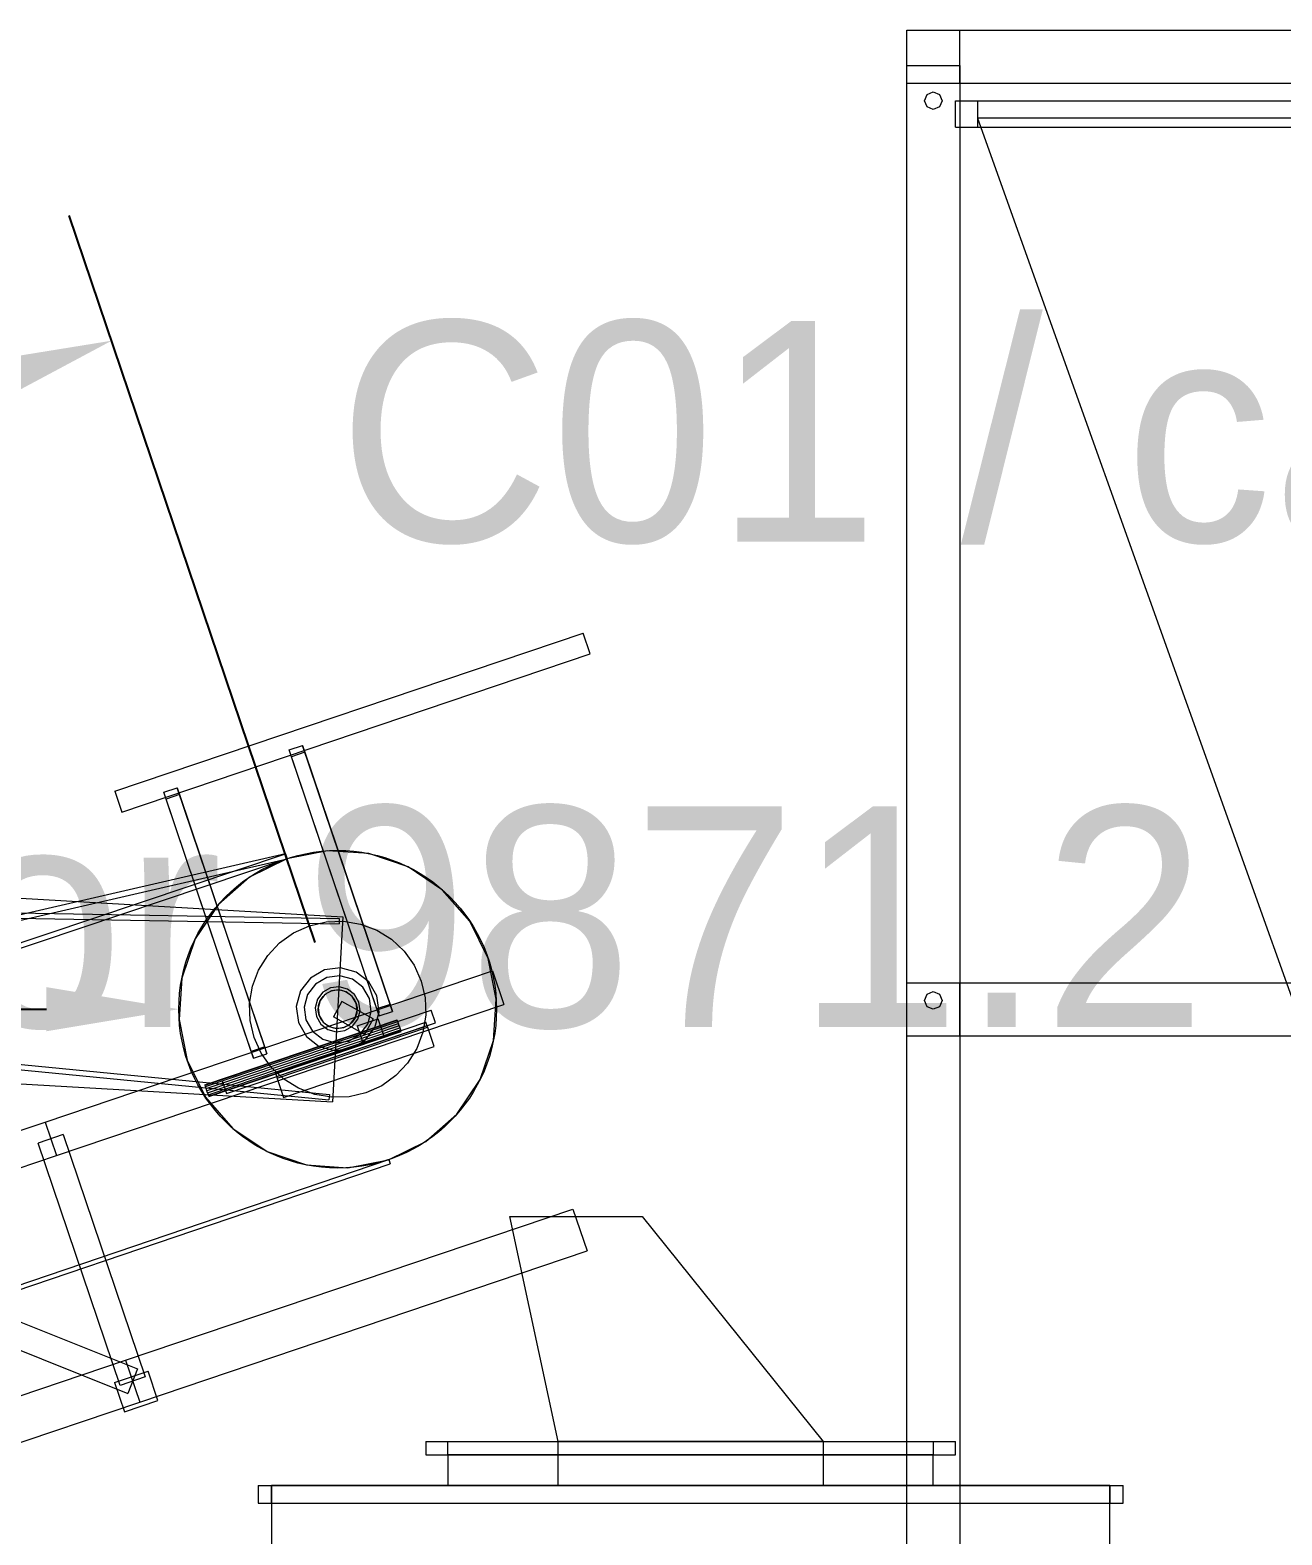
# Model space of a CAD drawing. Header units: millimetres. Extents: x -191664 to 191490, y -197311 to 10263.
# Drawn here: x 10596 to 12015, y 2894 to 4600 of the extents above; entities that cross this region are included whole.
import ezdxf

# ---------------------------------------------------------------- set-up
doc = ezdxf.new("R2010")
doc.units = ezdxf.units.MM
for name, color, linetype, lineweight in [('COTAS_O', 1, 'Continuous', 0), ('COTAS_P', 1, 'Continuous', 0), ('lateral_adapter-mix', 7, 'Continuous', 0), ('lateral_C01', 7, 'Continuous', 0), ('lateral_C01-mix', 7, 'Continuous', 0), ('lateral_dosificador', 7, 'Continuous', 0), ('lateral_mezcladora', 7, 'Continuous', 0), ('TAMBORES_O', 3, 'Continuous', 0), ('TEXTOS', 4, 'Continuous', 0)]:
    doc.layers.add(name, color=color, linetype=linetype, lineweight=lineweight)
doc.dimstyles.new('PLANTA_100', dxfattribs={"dimtxt": 250, "dimasz": 150, "dimexe": 150, "dimexo": 80, "dimgap": 100, "dimtad": 1, "dimtih": 1, "dimtoh": 1, "dimdec": 1, "dimdsep": 46, "dimcen": 0.09, "dimclrd": 1, "dimclre": 1, "dimclrt": 1, "dimadec": 0, "dimazin": 0, "dimtfac": 1, "dimtdec": 4, "dimtofl": 0, "dimtmove": 0, "dimatfit": 3, "dimfxl": 1, "dimtolj": 1, "dimtzin": 0, "dimarcsym": 0})

# ---------------------------------------------------------------- blocks, each defined once
blk = doc.blocks.new('*D6')
at = {"layer": 'COTAS_P', "color": 1, "lineweight": -2, "transparency": 16777216}
for p, q in [((10918.9, 3565.8), (10640.4, 4390)), ((1835.3, 1255.9), (10546.3, 4199.9)), ((1923.7, 525.8), (1645.2, 1350))]:
    blk.add_line(p, q, dxfattribs=at)
at = {"layer": 'COTAS_P', "color": 1, "transparency": 16777216}
for points in [[(10538.3, 4223.6), (10554.3, 4176.2), (10688.4, 4247.9)], [(1827.3, 1279.6), (1843.3, 1232.2), (1693.2, 1207.9)]]:
    blk.add_solid(points, dxfattribs=at)
at = {"layer": 'Defpoints', "color": 0, "transparency": 16777216}
for p in [(10688.4, 4247.9), (10944.5, 3490.1), (1949.4, 450)]:
    blk.add_point(p, dxfattribs=at)
blk = doc.blocks.new('*D23')
at = {"layer": 'COTAS_O', "color": 1, "lineweight": -2, "transparency": 16777216}
for p, q in [((10464.5, 3490.1), (10614.5, 3490.1)), ((10944.4, 3490.1), (10944.6, 3490.1)), ((10944.5, 3490), (10944.5, 3490.1))]:
    blk.add_line(p, q, dxfattribs=at)
at = {"layer": 'COTAS_O', "color": 1, "transparency": 16777216}
blk.add_solid([(10614.5, 3515.1), (10614.5, 3465.1), (10764.5, 3490.1)], dxfattribs=at)
at = {"layer": 'Defpoints', "color": 0, "transparency": 16777216}
for p in [(10764.5, 3490.1), (11124.5, 3490.1)]:
    blk.add_point(p, dxfattribs=at)

msp = doc.modelspace()

# ---------------------------------------------------------------- linework, layer by layer
at = {"layer": 'lateral_adapter-mix', "color": 253, "true_color": 0x98adb8}
for p, q in [((11194.53, 3000), (11494.53, 3000)), ((11194.53, 2950), (11194.53, 3000)), ((11494.53, 3000), (11494.53, 2950)), ((11494.53, 2950), (11194.53, 2950))]:
    msp.add_line(p, q, dxfattribs=at)
at = {"layer": 'lateral_C01', "color": 9, "true_color": 0xb5c3c9}
for p, q in [((10692.1, 3737.25), (11222.62, 3916.54)), ((11230.62, 3892.86), (11222.62, 3916.54)), ((10700.1, 3713.56), (11230.62, 3892.86)), ((10692.1, 3737.25), (10700.1, 3713.56))]:
    msp.add_line(p, q, dxfattribs=at)
at = {"layer": 'lateral_C01', "color": 139, "true_color": 0x354b57}
for p, q in [((10889.51, 3784.03), (10904.67, 3789.15)), ((10904.67, 3789.15), (10907.3, 3781.36)), ((11003.92, 3495.47), (10904.67, 3789.15)), ((10892.14, 3776.23), (10889.51, 3784.03)), ((10988.76, 3490.35), (10889.51, 3784.03)), ((10907.3, 3781.36), (10892.14, 3776.23)), ((10991.4, 3482.55), (10892.14, 3776.23)), ((10907.3, 3781.36), (11006.56, 3487.67)), ((10747.41, 3736), (10762.56, 3741.13)), ((10750.04, 3728.21), (10747.41, 3736)), ((10846.66, 3442.32), (10747.41, 3736)), ((10762.56, 3741.13), (10765.2, 3733.33)), ((10861.82, 3447.45), (10762.56, 3741.13)), ((10765.2, 3733.33), (10750.04, 3728.21)), ((10849.29, 3434.53), (10750.04, 3728.21)), ((10765.2, 3733.33), (10864.45, 3439.65)), ((10613.02, 3362.18), (11119.86, 3533.48)), ((11119.86, 3533.48), (11132.66, 3495.58)), ((10949.43, 3498.77), (10939.63, 3481.34)), ((10984.61, 3479), (10949.43, 3498.77)), ((10625.83, 3324.29), (11132.66, 3495.58)), ((10974.81, 3461.56), (10939.63, 3481.34)), ((11003.92, 3495.47), (10988.76, 3490.35)), ((10988.76, 3490.35), (10991.4, 3482.55)), ((10991.4, 3482.55), (11006.56, 3487.67)), ((11006.56, 3487.67), (11003.92, 3495.47)), ((10873.99, 3417.66), (11044.52, 3475.29)), ((10875.92, 3411.98), (11046.44, 3469.61)), ((10966.74, 3471.17), (10990.43, 3479.18)), ((10966.74, 3471.17), (10973.15, 3452.23)), ((10984.61, 3479), (10974.81, 3461.56)), ((10996.83, 3460.23), (10990.43, 3479.18)), ((11046.44, 3469.61), (11044.52, 3475.29)), ((10861.82, 3447.45), (10846.66, 3442.32)), ((10864.45, 3439.65), (10861.82, 3447.45)), ((10973.15, 3452.23), (10996.83, 3460.23)), ((10846.66, 3442.32), (10849.29, 3434.53)), ((10849.29, 3434.53), (10864.45, 3439.65)), ((10873.99, 3417.66), (10875.92, 3411.98)), ((10290.92, 3253.32), (10613.02, 3362.18)), ((10613.02, 3362.18), (10625.83, 3324.29)), ((10633.63, 3348.04), (10605.21, 3338.43)), ((10633.63, 3348.04), (10726.48, 3073.3)), ((10698.06, 3063.7), (10605.21, 3338.43)), ((10303.72, 3215.43), (10625.83, 3324.29)), ((10704.27, 3092.19), (11211.11, 3263.48)), ((11211.11, 3263.48), (11227.11, 3216.11)), ((10302.89, 3248.31), (10717.84, 3082.43)), ((10291.75, 3220.45), (10706.71, 3054.57)), ((10720.28, 3044.82), (11227.11, 3216.11)), ((10382.17, 2983.33), (10704.27, 3092.19)), ((10704.27, 3092.19), (10720.28, 3044.82)), ((10691.72, 3066.84), (10729.62, 3079.64)), ((10726.48, 3073.3), (10698.06, 3063.7)), ((10717.84, 3082.43), (10706.71, 3054.57)), ((10740.83, 3046.48), (10729.62, 3079.64)), ((10691.72, 3066.84), (10702.93, 3033.68)), ((10398.18, 2935.96), (10720.28, 3044.82)), ((10702.93, 3033.68), (10740.83, 3046.48))]:
    msp.add_line(p, q, dxfattribs=at)
at = {"layer": 'lateral_C01', "color": 8, "true_color": 0x697a83}
for p, q in [((10933, 3669.69), (10886.9, 3660.58)), ((10979.88, 3666.55), (10933, 3669.69)), ((10886.9, 3660.58), (10844.73, 3639.85)), ((11024.36, 3651.39), (10979.88, 3666.55)), ((11063.39, 3625.23), (11024.36, 3651.39)), ((10844.73, 3639.85), (10809.36, 3608.92)), ((11094.33, 3589.86), (11063.39, 3625.23)), ((10809.36, 3608.92), (10783.2, 3569.88)), ((11115.05, 3547.69), (11094.33, 3589.86)), ((10783.2, 3569.88), (10768.03, 3525.41)), ((11124.16, 3501.59), (11115.05, 3547.69)), ((10768.03, 3525.41), (10764.9, 3478.52)), ((11121.02, 3454.7), (11124.16, 3501.59)), ((10764.9, 3478.52), (10774, 3432.42)), ((11105.86, 3410.23), (11121.02, 3454.7)), ((10774, 3432.42), (10794.73, 3390.25)), ((11079.7, 3371.19), (11105.86, 3410.23)), ((10794.73, 3390.25), (10825.67, 3354.88)), ((11044.33, 3340.26), (11079.7, 3371.19)), ((10825.67, 3354.88), (10864.7, 3328.73)), ((10864.7, 3328.73), (10909.18, 3313.56)), ((11002.16, 3319.53), (11044.33, 3340.26)), ((10909.18, 3313.56), (10956.06, 3310.43)), ((10956.06, 3310.43), (11002.16, 3319.53))]:
    msp.add_line(p, q, dxfattribs=at)
at = {"layer": 'lateral_C01', "color": 33, "true_color": 0xb6a256}
for p, q in [((9949.44, 3652.38), (10950.55, 3594.88)), ((10950.55, 3594.88), (10938.51, 3385.23)), ((9937.4, 3442.73), (10938.51, 3385.23))]:
    msp.add_line(p, q, dxfattribs=at)
at = {"layer": 'lateral_C01', "color": 139, "true_color": 0x345e4e}
for p, q in [((10885.28, 3666.37), (10194.79, 3506.93)), ((10196.7, 3501.24), (10887.19, 3660.68)), ((10216.71, 3441.68), (10885.28, 3666.37)), ((10887.19, 3660.68), (10218.62, 3436)), ((10885.28, 3666.37), (10887.19, 3660.68))]:
    msp.add_line(p, q, dxfattribs=at)
at = {"layer": 'lateral_C01', "color": 9, "true_color": 0xbac6cb}
for p, q in [((9944.42, 3604.54), (10946.22, 3587.04)), ((9944.52, 3610.54), (10946.33, 3593.04)), ((10894.64, 3576.72), (10912.51, 3584.79)), ((10912.51, 3584.79), (10931.61, 3589.22)), ((10931.61, 3589.22), (10951.2, 3589.83)), ((10946.33, 3593.04), (10946.22, 3587.04)), ((10951.2, 3589.83), (10970.54, 3586.61)), ((10970.54, 3586.61), (10988.88, 3579.68)), ((10865.27, 3551.04), (10878.69, 3565.33)), ((10878.69, 3565.33), (10894.64, 3576.72)), ((10988.88, 3579.68), (11005.51, 3569.31)), ((11005.51, 3569.31), (11019.8, 3555.89)), ((10854.9, 3534.4), (10865.27, 3551.04)), ((11019.8, 3555.89), (11031.2, 3539.94)), ((10847.97, 3516.07), (10854.9, 3534.4)), ((11031.2, 3539.94), (11039.26, 3522.07)), ((10844.75, 3496.73), (10847.97, 3516.07)), ((11039.26, 3522.07), (11043.69, 3502.98)), ((10922.96, 3494.38), (10924.81, 3499.81)), ((10924.81, 3499.81), (10928.01, 3504.58)), ((10928.01, 3504.58), (10932.33, 3508.36)), ((10932.33, 3508.36), (10937.48, 3510.9)), ((10937.48, 3510.9), (10943.12, 3512.01)), ((10943.12, 3512.01), (10948.85, 3511.63)), ((10948.85, 3511.63), (10954.29, 3509.77)), ((10954.29, 3509.77), (10959.06, 3506.58)), ((10959.06, 3506.58), (10962.84, 3502.25)), ((10962.84, 3502.25), (10965.37, 3497.1)), ((10965.37, 3497.1), (10966.48, 3491.47)), ((11043.69, 3502.98), (11044.31, 3483.38)), ((9937.3, 3484.85), (10934.53, 3387.54)), ((9937.88, 3490.82), (10935.11, 3393.51)), ((10845.37, 3477.14), (10844.75, 3496.73)), ((10922.57, 3488.65), (10922.96, 3494.38)), ((10923.69, 3483.01), (10922.57, 3488.65)), ((10926.22, 3477.86), (10923.69, 3483.01)), ((10964.25, 3480.3), (10961.05, 3475.53)), ((10966.1, 3485.73), (10964.25, 3480.3)), ((10966.48, 3491.47), (10966.1, 3485.73)), ((11044.31, 3483.38), (11041.09, 3464.04)), ((10849.79, 3458.04), (10845.37, 3477.14)), ((10930, 3473.53), (10926.22, 3477.86)), ((10934.77, 3470.34), (10930, 3473.53)), ((10940.21, 3468.48), (10934.77, 3470.34)), ((10945.94, 3468.1), (10940.21, 3468.48)), ((10951.57, 3469.21), (10945.94, 3468.1)), ((10956.73, 3471.75), (10951.57, 3469.21)), ((10961.05, 3475.53), (10956.73, 3471.75)), ((11041.09, 3464.04), (11034.16, 3445.71)), ((10857.86, 3440.17), (10849.79, 3458.04)), ((10869.26, 3424.22), (10857.86, 3440.17)), ((11023.78, 3429.07), (11010.36, 3414.78)), ((11034.16, 3445.71), (11023.78, 3429.07)), ((10883.55, 3410.8), (10869.26, 3424.22)), ((11010.36, 3414.78), (10994.41, 3403.39)), ((10900.18, 3400.43), (10883.55, 3410.8)), ((10918.52, 3393.5), (10900.18, 3400.43)), ((10976.55, 3395.32), (10957.45, 3390.89)), ((10994.41, 3403.39), (10976.55, 3395.32)), ((10937.85, 3390.28), (10918.52, 3393.5)), ((10935.11, 3393.51), (10934.53, 3387.54)), ((10957.45, 3390.89), (10937.85, 3390.28))]:
    msp.add_line(p, q, dxfattribs=at)
at = {"layer": 'lateral_C01', "color": 147, "true_color": 0x24748b}
for p, q in [((10929.48, 3534.58), (10913.59, 3525.43)), ((10947.67, 3536.95), (10929.48, 3534.58)), ((10965.37, 3532.18), (10947.67, 3536.95)), ((10979.91, 3521), (10965.37, 3532.18)), ((10913.59, 3525.43), (10902.4, 3510.9)), ((10989.05, 3505.1), (10979.91, 3521)), ((10902.4, 3510.9), (10897.63, 3493.19)), ((10991.42, 3486.92), (10989.05, 3505.1)), ((10897.63, 3493.19), (10900, 3475.01)), ((10986.65, 3469.21), (10991.42, 3486.92)), ((10900, 3475.01), (10909.15, 3459.11)), ((10975.47, 3454.68), (10986.65, 3469.21)), ((10909.15, 3459.11), (10923.68, 3447.93)), ((10923.68, 3447.93), (10941.39, 3443.16)), ((10959.58, 3445.53), (10975.47, 3454.68)), ((10941.39, 3443.16), (10959.58, 3445.53))]:
    msp.add_line(p, q, dxfattribs=at)
at = {"layer": 'lateral_C01', "color": 9, "true_color": 0xb8c2c5}
for p, q in [((10919.51, 3518.66), (10910.47, 3506.91)), ((10932.36, 3526.06), (10919.51, 3518.66)), ((10936.36, 3514.21), (10927.74, 3509.25)), ((10947.06, 3527.97), (10932.36, 3526.06)), ((10946.23, 3515.5), (10936.36, 3514.21)), ((10955.84, 3512.91), (10946.23, 3515.5)), ((10961.38, 3524.11), (10947.06, 3527.97)), ((10973.13, 3515.07), (10961.38, 3524.11)), ((10980.53, 3502.22), (10973.13, 3515.07)), ((10910.47, 3506.91), (10906.61, 3492.59)), ((10921.67, 3501.36), (10919.09, 3491.76)), ((10927.74, 3509.25), (10921.67, 3501.36)), ((10924.81, 3499.81), (10922.58, 3491.52)), ((10930.05, 3506.62), (10924.81, 3499.81)), ((10937.48, 3510.9), (10930.05, 3506.62)), ((10946, 3512.01), (10937.48, 3510.9)), ((10954.29, 3509.77), (10946, 3512.01)), ((10961.09, 3504.54), (10954.29, 3509.77)), ((10963.72, 3506.84), (10955.84, 3512.91)), ((10965.37, 3497.1), (10961.09, 3504.54)), ((10968.69, 3498.22), (10963.72, 3506.84)), ((10966.48, 3488.59), (10965.37, 3497.1)), ((10969.97, 3488.35), (10968.69, 3498.22)), ((10982.44, 3487.52), (10980.53, 3502.22)), ((10906.61, 3492.59), (10908.53, 3477.89)), ((10919.09, 3491.76), (10920.37, 3481.89)), ((10920.37, 3481.89), (10925.33, 3473.27)), ((10922.58, 3491.52), (10923.69, 3483.01)), ((10923.69, 3483.01), (10927.97, 3475.57)), ((10959.01, 3473.5), (10964.25, 3480.3)), ((10964.25, 3480.3), (10966.48, 3488.59)), ((10967.38, 3478.75), (10969.97, 3488.35)), ((10978.59, 3473.2), (10982.44, 3487.52)), ((10794.04, 3404.36), (11011.94, 3478)), ((10794.21, 3403.86), (11012.11, 3477.5)), ((10794.7, 3402.42), (11012.59, 3476.06)), ((10795.43, 3400.27), (11013.32, 3473.91)), ((11014.18, 3471.37), (10796.28, 3397.73)), ((10797.14, 3395.19), (11015.03, 3468.83)), ((10797.87, 3393.04), (11015.76, 3466.68)), ((10798.36, 3391.6), (11016.25, 3465.25)), ((10798.53, 3391.1), (11016.42, 3464.74)), ((10908.53, 3477.89), (10915.93, 3465.04)), ((10915.93, 3465.04), (10927.68, 3456)), ((10925.33, 3473.27), (10933.22, 3467.2)), ((10927.97, 3475.57), (10934.77, 3470.34)), ((10933.22, 3467.2), (10942.83, 3464.61)), ((10934.77, 3470.34), (10943.06, 3468.1)), ((10942.83, 3464.61), (10952.69, 3465.9)), ((10943.06, 3468.1), (10951.57, 3469.21)), ((10951.57, 3469.21), (10959.01, 3473.5)), ((10952.69, 3465.9), (10961.32, 3470.86)), ((10961.32, 3470.86), (10967.38, 3478.75)), ((10969.55, 3461.45), (10978.59, 3473.2)), ((11012.11, 3477.5), (11011.94, 3478)), ((11012.59, 3476.06), (11012.11, 3477.5)), ((11013.32, 3473.91), (11012.59, 3476.06)), ((11014.18, 3471.37), (11013.32, 3473.91)), ((11014.18, 3471.37), (11015.03, 3468.83)), ((11015.03, 3468.83), (11015.76, 3466.68)), ((11015.76, 3466.68), (11016.25, 3465.25)), ((11016.25, 3465.25), (11016.42, 3464.74)), ((10927.68, 3456), (10941.99, 3452.14)), ((10941.99, 3452.14), (10956.7, 3454.06)), ((10956.7, 3454.06), (10969.55, 3461.45)), ((10794.21, 3403.86), (10794.04, 3404.36)), ((10794.7, 3402.42), (10794.21, 3403.86)), ((10795.43, 3400.27), (10794.7, 3402.42)), ((10796.28, 3397.73), (10795.43, 3400.27)), ((10797.14, 3395.19), (10796.28, 3397.73)), ((10797.14, 3395.19), (10797.87, 3393.04)), ((10797.87, 3393.04), (10798.36, 3391.6)), ((10798.36, 3391.6), (10798.53, 3391.1))]:
    msp.add_line(p, q, dxfattribs=at)
at = {"layer": 'lateral_C01', "color": 43, "true_color": 0xd6b34e}
for p, q in [((10813.63, 3408.87), (11050.47, 3488.92)), ((11055.27, 3474.71), (11050.47, 3488.92)), ((10818.43, 3394.66), (11055.27, 3474.71)), ((10813.63, 3408.87), (10818.43, 3394.66))]:
    msp.add_line(p, q, dxfattribs=at)
at = {"layer": 'lateral_C01', "color": 145, "true_color": 0x3e8091}
for p, q in [((10875.28, 3413.87), (11045.8, 3471.5)), ((11053.8, 3447.82), (11045.8, 3471.5)), ((10883.28, 3390.19), (11053.8, 3447.82)), ((10875.28, 3413.87), (10883.28, 3390.19))]:
    msp.add_line(p, q, dxfattribs=at)
at = {"layer": 'lateral_C01', "color": 251, "true_color": 0x586d65}
for p, q in [((2012.49, 264.24), (11002.45, 3319.63)), ((2014.1, 259.5), (11004.06, 3314.9)), ((11002.45, 3319.63), (11004.06, 3314.9))]:
    msp.add_line(p, q, dxfattribs=at)
at = {"layer": 'lateral_C01-mix', "color": 253, "true_color": 0x98adb8}
for p, q in [((11139.53, 3255.06), (11289.53, 3255.06)), ((11194.53, 3000), (11139.53, 3255.06)), ((11289.53, 3255.06), (11494.53, 3000)), ((11494.53, 3000), (11194.53, 3000))]:
    msp.add_line(p, q, dxfattribs=at)
at = {"layer": 'lateral_dosificador', "color": 253, "true_color": 0x9caaa6}
for p, q in [((11589.53, 4600), (11649.53, 4600)), ((11589.53, 4540), (11589.53, 4600)), ((11649.53, 4600), (13189.53, 4600)), ((11649.53, 4540), (11649.53, 4600)), ((11589.53, 4560), (11649.53, 4560)), ((11589.53, 2020), (11589.53, 4560)), ((11649.53, 4560), (11649.53, 2020)), ((11589.53, 4540), (11649.53, 4540)), ((11649.53, 4540), (13189.53, 4540)), ((11609.53, 4520), (11612.46, 4527.07)), ((11612.46, 4527.07), (11619.53, 4530)), ((11619.53, 4530), (11626.6, 4527.07)), ((11626.6, 4527.07), (11629.53, 4520)), ((11612.46, 4512.93), (11609.53, 4520)), ((11619.53, 4510), (11612.46, 4512.93)), ((11626.6, 4512.93), (11619.53, 4510)), ((11629.53, 4520), (11626.6, 4512.93)), ((11644.53, 4520), (13194.53, 4520)), ((11644.53, 4490), (11644.53, 4520)), ((11644.53, 4520), (11669.53, 4520)), ((11669.53, 4520), (11669.53, 4490)), ((11644.53, 4490), (13194.53, 4490)), ((11644.53, 4490), (11669.53, 4490)), ((13169.53, 4500), (11669.53, 4500)), ((11669.53, 4500), (12169.53, 3100)), ((11589.53, 3520), (11649.53, 3520)), ((11589.53, 3460), (11589.53, 3520)), ((11649.53, 3520), (13189.53, 3520)), ((11649.53, 3460), (11649.53, 3520)), ((11609.53, 3500), (11612.46, 3507.07)), ((11612.46, 3492.93), (11609.53, 3500)), ((11612.46, 3507.07), (11619.53, 3510)), ((11619.53, 3510), (11626.6, 3507.07)), ((11626.6, 3507.07), (11629.53, 3500)), ((11629.53, 3500), (11626.6, 3492.93)), ((11619.53, 3490), (11612.46, 3492.93)), ((11626.6, 3492.93), (11619.53, 3490)), ((11589.53, 3460), (11649.53, 3460)), ((11649.53, 3460), (13189.53, 3460))]:
    msp.add_line(p, q, dxfattribs=at)
at = {"layer": 'lateral_mezcladora', "color": 9, "true_color": 0xc6c9c8}
for p, q in [((11044.53, 3000), (11644.53, 3000)), ((11044.53, 3000), (11044.53, 2985)), ((11044.53, 3000), (11069.53, 3000)), ((11069.53, 2985), (11069.53, 3000)), ((11619.53, 3000), (11644.53, 3000)), ((11619.53, 3000), (11619.53, 2985)), ((11644.53, 2985), (11644.53, 3000)), ((11044.53, 2985), (11644.53, 2985)), ((11044.53, 2985), (11069.53, 2985)), ((11619.53, 2985), (11644.53, 2985))]:
    msp.add_line(p, q, dxfattribs=at)
at = {"layer": 'lateral_mezcladora', "color": 250, "true_color": 0x33393d}
for p, q in [((11619.53, 2985), (11069.53, 2985)), ((11069.53, 2985), (11069.53, 2950)), ((11619.53, 2950), (11619.53, 2985)), ((11069.53, 2950), (11619.53, 2950))]:
    msp.add_line(p, q, dxfattribs=at)
at = {"layer": 'lateral_mezcladora', "color": 254, "true_color": 0xdce0df}
for p, q in [((10854.53, 2950), (11834.53, 2950)), ((10854.53, 2950), (10854.53, 2930)), ((10854.53, 2950), (10869.53, 2950)), ((10869.53, 2930), (10869.53, 2950)), ((11819.53, 2950), (11834.53, 2950)), ((11819.53, 2950), (11819.53, 2930)), ((11834.53, 2930), (11834.53, 2950)), ((10854.53, 2930), (11834.53, 2930)), ((10854.53, 2930), (10869.53, 2930)), ((11819.53, 2930), (11834.53, 2930))]:
    msp.add_line(p, q, dxfattribs=at)
at = {"layer": 'lateral_mezcladora', "color": 252, "true_color": 0x8b8c91}
for p, q in [((11819.53, 2950), (10869.53, 2950)), ((10869.53, 2950), (10869.53, 2790)), ((11819.53, 2790), (11819.53, 2950))]:
    msp.add_line(p, q, dxfattribs=at)
at = {"layer": 'TAMBORES_O'}
msp.add_circle((10944.53, 3490.06), 180, dxfattribs=at)

# ---------------------------------------------------------------- texts
at = {"layer": 'TEXTOS'}
for s, p in [('C01 / cabeza', (10944.53, 4020.06)), ('C01 / 18.7 grados P / exterior 9871.2 P', (6446.94, 3470.03))]:
    msp.add_text(s, height=250, dxfattribs=at).set_placement(p)

# ---------------------------------------------------------------- dimensions: what is measured, and where the dimension line sits
at = {"layer": 'COTAS_O'}
dim = msp.add_diameter_dim_2p(p1=(11124.53, 3490.06), p2=(10764.53, 3490.06), text='<> O', dimstyle='PLANTA_100', dxfattribs=at)
dim.commit()
dim.dimension.update_dxf_attribs({"geometry": '*D23', "text_midpoint": (10464.53, 3490.06)})
at = {"layer": 'COTAS_P'}
dim = msp.add_aligned_dim(p1=(1949.36, 450), p2=(10944.53, 3490.06), distance=800, text='<> P', dimstyle='PLANTA_100', dxfattribs=at)
dim.commit()
dim.dimension.update_dxf_attribs({"geometry": '*D6', "text_midpoint": (6190.8, 2727.91)})

doc.saveas('drawing.dxf')
